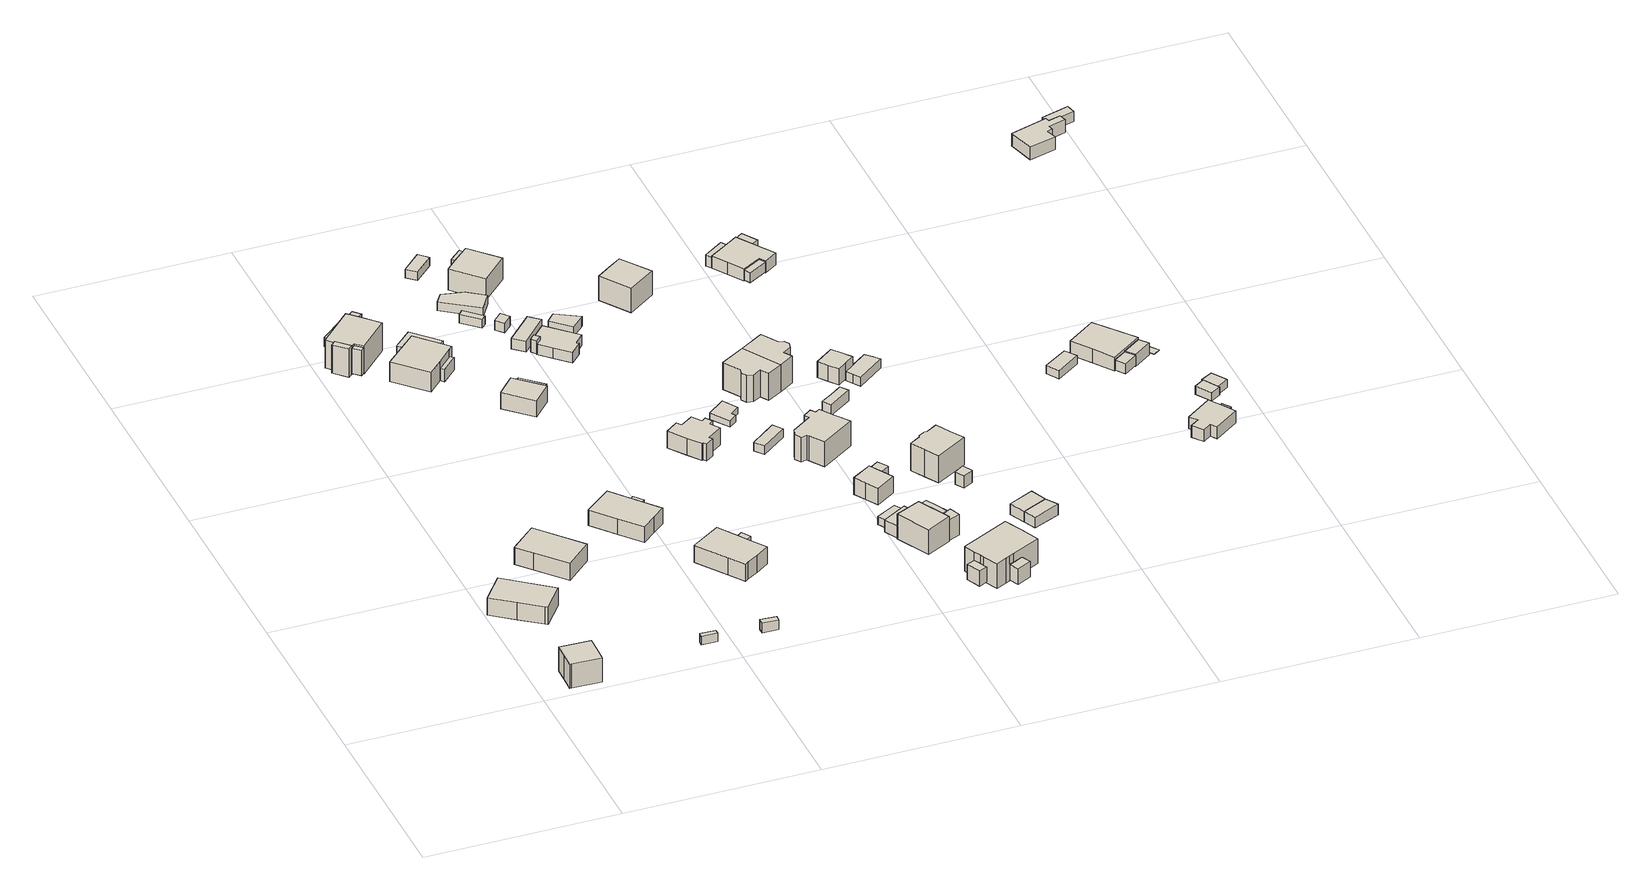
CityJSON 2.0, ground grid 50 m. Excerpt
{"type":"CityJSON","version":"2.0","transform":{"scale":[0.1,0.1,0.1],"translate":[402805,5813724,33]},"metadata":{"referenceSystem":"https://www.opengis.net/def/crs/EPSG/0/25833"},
"CityObjects":{
"building1":{"type":"Building","attributes":{"Gemeindeschluessel":"11000009","BezugspunktDach":"2200","function":"31001_1010","measuredHeight":8.95,"storeysAboveGround":2},"address":[{"country":"Germany","locality":"Berlin","thoroughfareNumber":"4","thoroughfareName":"Rombiner Weg"}],"geometry":[{"type":"Solid","lod":"1","boundaries":[[[[0,1,2,3,4,5,6]],[[7,8,9,10,11,12,13]],[[7,13,6,5]],[[8,7,5,4]],[[9,8,4,3]],[[10,9,3,2]],[[11,10,2,1]],[[12,11,1,0]],[[13,12,0,6]]]]}]},
"building2":{"type":"Building","attributes":{"Gemeindeschluessel":"11000009","BezugspunktDach":"2200","function":"31001_1010","measuredHeight":4.94,"storeysAboveGround":1},"address":[{"country":"Germany","locality":"Berlin","thoroughfareNumber":"24","thoroughfareName":"Mozartstraße"}],"geometry":[{"type":"Solid","lod":"1","boundaries":[[[[14,15,16,17,18,19]],[[20,21,22,23,24,25]],[[20,25,19,18]],[[21,20,18,17]],[[22,21,17,16]],[[23,22,16,15]],[[24,23,15,14]],[[25,24,14,19]]]]}]},
"building3":{"type":"Building","attributes":{"Gemeindeschluessel":"11000009","BezugspunktDach":"2200","function":"31001_1010","measuredHeight":4.84,"storeysAboveGround":1},"address":[{"country":"Germany","locality":"Berlin","thoroughfareNumber":"26","thoroughfareName":"Mozartstraße"}],"geometry":[{"type":"Solid","lod":"1","boundaries":[[[[26,27,28,29,30]],[[31,32,33,34,35]],[[31,35,30,29]],[[32,31,29,28]],[[33,32,28,27]],[[34,33,27,26]],[[35,34,26,30]]]]}]},
"building4":{"type":"Building","attributes":{"Gemeindeschluessel":"11000009","BezugspunktDach":"2200","function":"51009_1610","measuredHeight":2.33,"storeysAboveGround":0},"address":[{"country":"Germany","locality":"Berlin"}],"geometry":[{"type":"Solid","lod":"1","boundaries":[[[[36,37,38,39]],[[40,41,42,43]],[[40,43,39,38]],[[41,40,38,37]],[[42,41,37,36]],[[43,42,36,39]]]]}]},
"building5":{"type":"Building","attributes":{"Gemeindeschluessel":"11000009","function":"31001_1010"},"address":[{"country":"Germany","locality":"Berlin","thoroughfareNumber":"1","thoroughfareName":"Hämmerlingstraße"}],"children":["building5-1","building5-2","building5-3"]},
"building5-1":{"type":"BuildingPart","attributes":{"BezugspunktDach":"2200","measuredHeight":8.82,"storeysAboveGround":2},"parents":["building5"],"geometry":[{"type":"MultiSurface","lod":"1","boundaries":[[[44,45,46,47,48,49,50,51,52,53,54,55]],[[56,57,58,59,60,61,62,63,64,65,66,67]],[[56,67,55,54]],[[57,56,54,53]],[[58,57,53,52]],[[59,58,52,51]],[[60,59,51,50]],[[61,60,50,49]],[[62,61,49,48]],[[63,62,68,69,70,71,72,48,47]],[[73,71,47,46]],[[64,63,70,74]],[[65,64,75,76]],[[66,65,45,76,77]],[[67,66,44,55]],[[72,71,70,69,68]],[[74,70,71,73]],[[76,75,78,46,45]],[[77,76,45,44]]]}]},
"building5-2":{"type":"BuildingPart","attributes":{"BezugspunktDach":"2200","measuredHeight":7.96,"storeysAboveGround":2},"parents":["building5"],"geometry":[{"type":"MultiSurface","lod":"1","boundaries":[[[79,80,81,82]],[[77,75,83,84]],[[77,84,82,81]],[[46,45,44,81,80]],[[83,75,80,79]],[[84,83,79,82]],[[75,76,45,46]],[[76,77,44,45]]]}]},
"building5-3":{"type":"BuildingPart","attributes":{"BezugspunktDach":"2200","measuredHeight":7.15,"storeysAboveGround":2},"parents":["building5"],"geometry":[{"type":"MultiSurface","lod":"1","boundaries":[[[85,72,71,73]],[[70,69,86,74]],[[86,69,72,85]],[[74,86,85,73]],[[87,70,74,88,73,71]],[[89,69,70,90,71,72]]]}]},
"building6":{"type":"Building","attributes":{"Gemeindeschluessel":"11000009","BezugspunktDach":"2200","function":"31001_2463","measuredHeight":2.62,"storeysAboveGround":1},"address":[{"country":"Germany","locality":"Berlin","thoroughfareNumber":"1 (1)","thoroughfareName":"Hämmerlingstraße"}],"geometry":[{"type":"Solid","lod":"1","boundaries":[[[[91,92,93,94,95,96,97]],[[98,99,100,101,102,103,104]],[[98,104,97,96]],[[99,98,96,95]],[[100,99,95,94]],[[101,100,94,93]],[[102,101,93,92]],[[103,102,92,91]],[[104,103,91,97]]]]}]},
"building7":{"type":"Building","attributes":{"Gemeindeschluessel":"11000009","BezugspunktDach":"2200","function":"51009_1610","measuredHeight":2.88,"storeysAboveGround":0},"address":[{"country":"Germany","locality":"Berlin"}],"geometry":[{"type":"Solid","lod":"1","boundaries":[[[[105,106,107,108]],[[109,110,111,112]],[[109,112,108,107]],[[110,109,107,106]],[[111,110,106,105]],[[112,111,105,108]]]]}]},
"building8":{"type":"Building","attributes":{"Gemeindeschluessel":"11000009","BezugspunktDach":"2200","function":"31001_1010","measuredHeight":4.41,"storeysAboveGround":1},"address":[{"country":"Germany","locality":"Berlin","thoroughfareNumber":"8","thoroughfareName":"Hämmerlingstraße"}],"geometry":[{"type":"Solid","lod":"1","boundaries":[[[[113,114,115,116,117,118,119,120]],[[121,122,123,124,125,126,127,128]],[[121,128,120,119]],[[122,121,119,118]],[[123,122,118,117]],[[124,123,117,116]],[[125,124,116,115]],[[126,125,115,114]],[[127,126,114,113]],[[128,127,113,120]]]]}]},
"building9":{"type":"Building","attributes":{"Gemeindeschluessel":"11000009","BezugspunktDach":"2200","function":"51009_1610","measuredHeight":2.43,"storeysAboveGround":0},"address":[{"country":"Germany","locality":"Berlin"}],"geometry":[{"type":"Solid","lod":"1","boundaries":[[[[129,130,131,132]],[[133,134,100,99]],[[133,99,132,131]],[[134,133,131,130]],[[100,134,130,129]],[[99,100,129,132]]]]}]},
"building10":{"type":"Building","attributes":{"Gemeindeschluessel":"11000009","BezugspunktDach":"2200","function":"31001_1010","measuredHeight":7.15,"storeysAboveGround":1},"address":[{"country":"Germany","locality":"Berlin","thoroughfareNumber":"3","thoroughfareName":"Hämmerlingstraße"}],"geometry":[{"type":"Solid","lod":"1","boundaries":[[[[135,136,137,138,139,140]],[[141,142,143,144,145,146]],[[141,146,140,139]],[[142,141,139,138]],[[143,142,138,137]],[[144,143,137,136]],[[145,144,136,135]],[[146,145,135,140]]]]}]},
"building11":{"type":"Building","attributes":{"Gemeindeschluessel":"11000009","BezugspunktDach":"2200","function":"51009_1610","measuredHeight":7.53,"storeysAboveGround":0},"address":[{"country":"Germany","locality":"Berlin"}],"geometry":[{"type":"Solid","lod":"1","boundaries":[[[[147,148,149,150,151,152]],[[153,154,155,156,157,158]],[[153,158,152,151]],[[154,153,151,150]],[[155,154,150,149]],[[156,155,149,148]],[[157,156,148,147]],[[158,157,147,152]]]]}]},
"building12":{"type":"Building","attributes":{"Gemeindeschluessel":"11000009","BezugspunktDach":"2200","function":"51009_1610","measuredHeight":3.52,"storeysAboveGround":0},"address":[{"country":"Germany","locality":"Berlin"}],"geometry":[{"type":"Solid","lod":"1","boundaries":[[[[117,159,160,118]],[[161,162,163,164]],[[161,164,118,160]],[[162,161,160,159]],[[163,162,159,117]],[[164,163,117,118]]]]}]},
"building13":{"type":"Building","attributes":{"Gemeindeschluessel":"11000009","BezugspunktDach":"2200","function":"51009_1610","measuredHeight":3.49,"storeysAboveGround":0},"address":[{"country":"Germany","locality":"Berlin"}],"geometry":[{"type":"Solid","lod":"1","boundaries":[[[[165,166,167,168]],[[143,169,170,144]],[[143,144,168,167]],[[169,143,167,166]],[[170,169,166,165]],[[144,170,165,168]]]]}]},
"building14":{"type":"Building","attributes":{"Gemeindeschluessel":"11000009","BezugspunktDach":"2200","function":"31001_1010","measuredHeight":4.76,"storeysAboveGround":1},"address":[{"country":"Germany","locality":"Berlin","thoroughfareNumber":"10","thoroughfareName":"Hämmerlingstraße"}],"geometry":[{"type":"Solid","lod":"1","boundaries":[[[[171,172,173,174,175,176,177,178,179]],[[180,181,182,183,184,185,186,187,188]],[[180,188,179,178]],[[181,180,178,177]],[[182,181,177,176]],[[183,182,176,175]],[[184,183,175,174]],[[185,184,174,173]],[[186,185,173,172]],[[187,186,172,171]],[[188,187,171,179]]]]}]},
"building15":{"type":"Building","attributes":{"Gemeindeschluessel":"11000009","BezugspunktDach":"2200","function":"31001_1010","measuredHeight":5.29,"storeysAboveGround":1},"address":[{"country":"Germany","locality":"Berlin","thoroughfareNumber":"29B","thoroughfareName":"Mozartstraße"}],"geometry":[{"type":"Solid","lod":"1","boundaries":[[[[189,190,191,192,193,194]],[[195,196,197,198,199,200]],[[195,200,194,193]],[[196,195,193,192]],[[197,196,192,191]],[[198,197,191,190]],[[199,198,190,189]],[[200,199,189,194]]]]}]},
"building16":{"type":"Building","attributes":{"Gemeindeschluessel":"11000009","BezugspunktDach":"2200","function":"51009_1610","measuredHeight":3.53,"storeysAboveGround":0},"address":[{"country":"Germany","locality":"Berlin"}],"geometry":[{"type":"Solid","lod":"1","boundaries":[[[[176,201,202,177]],[[203,204,205,206]],[[203,206,177,202]],[[204,203,202,201]],[[205,204,201,176]],[[206,205,176,177]]]]}]},
"building17":{"type":"Building","attributes":{"Gemeindeschluessel":"11000009","BezugspunktDach":"2200","function":"31001_2000","measuredHeight":2.88,"storeysAboveGround":1},"address":[{"country":"Germany","locality":"Berlin","thoroughfareNumber":"29B (1)","thoroughfareName":"Mozartstraße"}],"geometry":[{"type":"Solid","lod":"1","boundaries":[[[[207,208,209,210,211,212]],[[213,214,215,216,197,196]],[[213,196,212,211]],[[214,213,211,210]],[[215,214,210,209]],[[216,215,209,208]],[[197,216,208,207]],[[196,197,207,212]]]]}]},
"building18":{"type":"Building","attributes":{"Gemeindeschluessel":"11000009","BezugspunktDach":"2200","function":"31001_2000","measuredHeight":2.41,"storeysAboveGround":1},"address":[{"country":"Germany","locality":"Berlin","thoroughfareNumber":"3 (1)","thoroughfareName":"Hämmerlingstraße"}],"geometry":[{"type":"Solid","lod":"1","boundaries":[[[[217,218,219,220]],[[221,222,223,224]],[[221,224,220,219]],[[222,221,219,218]],[[223,222,218,217]],[[224,223,217,220]]]]}]},
"building19":{"type":"Building","attributes":{"Gemeindeschluessel":"11000009","BezugspunktDach":"2200","function":"31001_2000","measuredHeight":2.56,"storeysAboveGround":1},"address":[{"country":"Germany","locality":"Berlin","thoroughfareNumber":"14 (2)","thoroughfareName":"Verlängerte Hämmerlingstraße"}],"geometry":[{"type":"Solid","lod":"1","boundaries":[[[[225,226,227,228,229]],[[230,231,232,233,234]],[[230,234,229,228]],[[231,230,228,227]],[[232,231,227,226]],[[233,232,226,225]],[[234,233,225,229]]]]}]},
"building20":{"type":"Building","attributes":{"Gemeindeschluessel":"11000009","BezugspunktDach":"2200","function":"31001_2000","measuredHeight":2.69,"storeysAboveGround":1},"address":[{"country":"Germany","locality":"Berlin","thoroughfareNumber":"13 (1)","thoroughfareName":"Verlängerte Hämmerlingstraße"}],"geometry":[{"type":"Solid","lod":"1","boundaries":[[[[235,236,237,238]],[[239,240,241,242]],[[239,242,238,237]],[[240,239,237,236]],[[241,240,236,235]],[[242,241,235,238]]]]}]},
"building21":{"type":"Building","attributes":{"Gemeindeschluessel":"11000009","BezugspunktDach":"2200","function":"31001_2000","measuredHeight":2.68,"storeysAboveGround":1},"address":[{"country":"Germany","locality":"Berlin","thoroughfareNumber":"31 (2)","thoroughfareName":"Mozartstraße"}],"geometry":[{"type":"Solid","lod":"1","boundaries":[[[[243,244,245,246]],[[247,248,249,250]],[[247,250,246,245]],[[248,247,245,244]],[[249,248,244,243]],[[250,249,243,246]]]]}]},
"building22":{"type":"Building","attributes":{"Gemeindeschluessel":"11000009","BezugspunktDach":"2200","function":"51009_1610","measuredHeight":3.74,"storeysAboveGround":0},"address":[{"country":"Germany","locality":"Berlin"}],"geometry":[{"type":"Solid","lod":"1","boundaries":[[[[251,252,253,254]],[[255,256,257,258]],[[255,258,254,253]],[[256,255,253,252]],[[257,256,252,251]],[[258,257,251,254]]]]}]},
"building23":{"type":"Building","attributes":{"Gemeindeschluessel":"11000009","BezugspunktDach":"2200","function":"31001_1010","measuredHeight":2.95,"storeysAboveGround":1},"address":[{"country":"Germany","locality":"Berlin","thoroughfareNumber":"31 (1)","thoroughfareName":"Mozartstraße"}],"geometry":[{"type":"Solid","lod":"1","boundaries":[[[[259,260,261,262]],[[263,264,265,266]],[[263,266,262,261]],[[264,263,261,260]],[[265,264,260,259]],[[266,265,259,262]]]]}]},
"building24":{"type":"Building","attributes":{"Gemeindeschluessel":"11000009","BezugspunktDach":"2200","function":"31001_1010","measuredHeight":5.35,"storeysAboveGround":1},"address":[{"country":"Germany","locality":"Berlin","thoroughfareNumber":"7","thoroughfareName":"Hämmerlingstraße"}],"geometry":[{"type":"Solid","lod":"1","boundaries":[[[[267,268,269,270,271,272,273,274,275,276,277,278,279,280,281,282]],[[283,284,285,286,287,288,289,290,291,292,293,294,295,296,297,298]],[[283,298,282,281]],[[284,283,281,280]],[[285,284,280,279]],[[286,285,279,278]],[[287,286,278,277]],[[288,287,277,276]],[[289,288,276,275]],[[290,289,275,274]],[[291,290,274,273]],[[292,291,273,272]],[[293,292,272,271]],[[294,293,271,270]],[[295,294,270,269]],[[296,295,269,268]],[[297,296,268,267]],[[298,297,267,282]]]]}]},
"building25":{"type":"Building","attributes":{"Gemeindeschluessel":"11000009","BezugspunktDach":"2200","function":"31001_1010","measuredHeight":4.51,"storeysAboveGround":1},"address":[{"country":"Germany","locality":"Berlin","thoroughfareNumber":"31","thoroughfareName":"Mozartstraße"}],"geometry":[{"type":"Solid","lod":"1","boundaries":[[[[299,300,301,302,303,304,305,306,307,308]],[[309,310,311,312,313,314,315,316,317,318]],[[309,318,308,307]],[[310,309,307,306]],[[311,310,306,305]],[[312,311,305,304]],[[313,312,304,303]],[[314,313,303,302]],[[315,314,302,301]],[[316,315,301,300]],[[317,316,300,299]],[[318,317,299,308]]]]}]},
"building26":{"type":"Building","attributes":{"Gemeindeschluessel":"11000009","BezugspunktDach":"2200","function":"31001_1010","measuredHeight":8.39,"storeysAboveGround":2},"address":[{"country":"Germany","locality":"Berlin","thoroughfareNumber":"14","thoroughfareName":"Verlängerte Hämmerlingstraße"}],"geometry":[{"type":"Solid","lod":"1","boundaries":[[[[319,320,321,322,323]],[[324,325,326,327,328]],[[324,328,323,322]],[[325,324,322,321]],[[326,325,321,320]],[[327,326,320,319]],[[328,327,319,323]]]]}]},
"building27":{"type":"Building","attributes":{"Gemeindeschluessel":"11000009","BezugspunktDach":"2200","function":"31001_2000","measuredHeight":2.28,"storeysAboveGround":1},"address":[{"country":"Germany","locality":"Berlin","thoroughfareNumber":"14 (1)","thoroughfareName":"Verlängerte Hämmerlingstraße"}],"geometry":[{"type":"Solid","lod":"1","boundaries":[[[[329,330,331,332,333]],[[334,335,336,325,337]],[[334,337,333,332]],[[335,334,332,331]],[[336,335,331,330]],[[325,336,330,329]],[[337,325,329,333]]]]}]},
"building28":{"type":"Building","attributes":{"Gemeindeschluessel":"11000009","BezugspunktDach":"2200","function":"31001_2463","measuredHeight":2.62,"storeysAboveGround":1},"address":[{"country":"Germany","locality":"Berlin","thoroughfareNumber":"31 (3)","thoroughfareName":"Mozartstraße"}],"geometry":[{"type":"Solid","lod":"1","boundaries":[[[[338,339,340,341,342,343]],[[344,345,346,347,348,349]],[[344,349,343,342]],[[345,344,342,341]],[[346,345,341,340]],[[347,346,340,339]],[[348,347,339,338]],[[349,348,338,343]]]]}]},
"building29":{"type":"Building","attributes":{"Gemeindeschluessel":"11000009","BezugspunktDach":"2200","function":"31001_2000","measuredHeight":1.79,"storeysAboveGround":1},"address":[{"country":"Germany","locality":"Berlin","thoroughfareNumber":"7 (1)","thoroughfareName":"Hämmerlingstraße"}],"geometry":[{"type":"Solid","lod":"1","boundaries":[[[[350,351,352,353,354,355]],[[356,357,358,359,360,361]],[[356,361,355,354]],[[357,356,354,353]],[[358,357,353,352]],[[359,358,352,351]],[[360,359,351,350]],[[361,360,350,355]]]]}]},
"building30":{"type":"Building","attributes":{"Gemeindeschluessel":"11000009","BezugspunktDach":"2200","function":"31001_2000","measuredHeight":2.39,"storeysAboveGround":1},"address":[{"country":"Germany","locality":"Berlin","thoroughfareNumber":"7 (2)","thoroughfareName":"Hämmerlingstraße"}],"geometry":[{"type":"Solid","lod":"1","boundaries":[[[[362,363,364,365]],[[366,367,368,369]],[[366,369,365,364]],[[367,366,364,363]],[[368,367,363,362]],[[369,368,362,365]]]]}]},
"building31":{"type":"Building","attributes":{"Gemeindeschluessel":"11000009","BezugspunktDach":"2200","function":"31001_2463","measuredHeight":2.62,"storeysAboveGround":1},"address":[{"country":"Germany","locality":"Berlin","thoroughfareNumber":"11 (2)","thoroughfareName":"Hämmerlingstraße"}],"geometry":[{"type":"Solid","lod":"1","boundaries":[[[[370,371,372,373,374]],[[375,376,377,378,379]],[[375,379,374,373]],[[376,375,373,372]],[[377,376,372,371]],[[378,377,371,370]],[[379,378,370,374]]]]}]},
"building32":{"type":"Building","attributes":{"Gemeindeschluessel":"11000009","BezugspunktDach":"2200","function":"31001_2000","measuredHeight":3.34,"storeysAboveGround":1},"address":[{"country":"Germany","locality":"Berlin","thoroughfareNumber":"13 (1)","thoroughfareName":"Hämmerlingstraße"}],"geometry":[{"type":"Solid","lod":"1","boundaries":[[[[380,381,382,383]],[[384,385,386,387]],[[384,387,383,382]],[[385,384,382,381]],[[386,385,381,380]],[[387,386,380,383]]]]}]},
"building33":{"type":"Building","attributes":{"Gemeindeschluessel":"11000009","function":"31001_1010"},"address":[{"country":"Germany","locality":"Berlin","thoroughfareNumber":"13","thoroughfareName":"Hämmerlingstraße"}],"children":["building33-1","building33-2"]},
"building33-1":{"type":"BuildingPart","attributes":{"BezugspunktDach":"2200","measuredHeight":7.97,"storeysAboveGround":2},"parents":["building33"],"geometry":[{"type":"MultiSurface","lod":"1","boundaries":[[[388,389,390,391,392]],[[393,394,395,396,397]],[[393,397,392,391]],[[398,399,393,391,390]],[[395,394,390,389]],[[396,395,389,388]],[[397,396,388,392]],[[394,393,399,398]]]}]},
"building33-2":{"type":"BuildingPart","attributes":{"BezugspunktDach":"2200","measuredHeight":6.14,"storeysAboveGround":2},"parents":["building33"],"geometry":[{"type":"Solid","lod":"1","boundaries":[[[[398,400,401,399]],[[402,403,394,393]],[[402,393,399,401]],[[403,402,401,400]],[[394,403,400,398]],[[393,394,398,399]]]]}]},
"building34":{"type":"Building","attributes":{"Gemeindeschluessel":"11000009","function":"31001_1010"},"address":[{"country":"Germany","locality":"Berlin","thoroughfareNumber":"11","thoroughfareName":"Hämmerlingstraße"}],"children":["building34-1","building34-2"]},
"building34-1":{"type":"BuildingPart","attributes":{"BezugspunktDach":"2200","measuredHeight":5.51,"storeysAboveGround":1},"parents":["building34"],"geometry":[{"type":"MultiSurface","lod":"1","boundaries":[[[404,405,406,407,408,409,410]],[[411,412,413,414,415,416,417]],[[411,417,410,409]],[[418,419,409,408]],[[413,412,408,407]],[[414,413,407,406]],[[415,414,406,405]],[[416,415,405,404]],[[417,416,404,410]],[[412,411,419,418]]]}]},
"building34-2":{"type":"BuildingPart","attributes":{"BezugspunktDach":"2200","measuredHeight":3.83,"storeysAboveGround":1},"parents":["building34"],"geometry":[{"type":"MultiSurface","lod":"1","boundaries":[[[418,420,421,422,419]],[[423,424,425,412,411]],[[423,411,419,422]],[[424,423,422,421]],[[425,424,421,420]],[[412,425,420,418]],[[411,412,418,419,426]]]}]},
"building35":{"type":"Building","attributes":{"Gemeindeschluessel":"11000009","BezugspunktDach":"2200","function":"31001_1010","measuredHeight":9.6,"storeysAboveGround":2},"address":[{"country":"Germany","locality":"Berlin","thoroughfareNumber":"9","thoroughfareName":"Hämmerlingstraße"}],"geometry":[{"type":"Solid","lod":"1","boundaries":[[[[427,428,429,430,431,432,433,434,435,436,437,438,439]],[[440,441,442,443,444,445,446,447,448,449,450,451,452]],[[440,452,439,438]],[[441,440,438,437]],[[442,441,437,436]],[[443,442,436,435]],[[444,443,435,434]],[[445,444,434,433]],[[446,445,433,432]],[[447,446,432,431]],[[448,447,431,430]],[[449,448,430,429]],[[450,449,429,428]],[[451,450,428,427]],[[452,451,427,439]]]]}]},
"building36":{"type":"Building","attributes":{"Gemeindeschluessel":"11000009","BezugspunktDach":"2200","function":"51009_1610","measuredHeight":5.75,"storeysAboveGround":0},"address":[{"country":"Germany","locality":"Berlin"}],"geometry":[{"type":"Solid","lod":"1","boundaries":[[[[453,454,455,456,457]],[[458,459,460,461,462]],[[458,462,457,456]],[[459,458,456,455]],[[460,459,455,454]],[[461,460,454,453]],[[462,461,453,457]]]]}]},
"building37":{"type":"Building","attributes":{"Gemeindeschluessel":"11000009","BezugspunktDach":"2200","function":"31001_1010","measuredHeight":7.58,"storeysAboveGround":1},"address":[{"country":"Germany","locality":"Berlin","thoroughfareNumber":"30","thoroughfareName":"Mozartstraße"}],"geometry":[{"type":"Solid","lod":"1","boundaries":[[[[463,464,465,466,467,468,469,470,471]],[[472,473,474,475,476,477,478,479,480]],[[472,480,471,470]],[[473,472,470,469]],[[474,473,469,468]],[[475,474,468,467]],[[476,475,467,466]],[[477,476,466,465]],[[478,477,465,464]],[[479,478,464,463]],[[480,479,463,471]]]]}]},
"building38":{"type":"Building","attributes":{"Gemeindeschluessel":"11000009","function":"31001_1010"},"address":[{"country":"Germany","locality":"Berlin","thoroughfareNumber":"15","thoroughfareName":"Hämmerlingstraße"}],"children":["building38-1","building38-2","building38-3"]},
"building38-1":{"type":"BuildingPart","attributes":{"BezugspunktDach":"2200","measuredHeight":9.48,"storeysAboveGround":2},"parents":["building38"],"geometry":[{"type":"MultiSurface","lod":"1","boundaries":[[[481,482,483,484,485,486,487,488,489,490,491]],[[492,493,494,495,496,497,498,499,500,501,502]],[[492,502,491,490]],[[493,492,490,489]],[[494,493,489,488]],[[503,504,505,506,495,494,488,487]],[[496,495,487,486],[507,508,503,506]],[[497,496,486,485]],[[498,497,485,484]],[[509,510,511,512,499,498,484,483]],[[513,509,512,514,500,499,483,482]],[[501,500,482,481],[515,516,513,514]],[[502,501,481,491]],[[506,505,504,503]],[[503,508,507,506]],[[512,511,510,509]],[[514,512,509,513]],[[513,516,515,514]]]}]},
"building38-2":{"type":"BuildingPart","attributes":{"BezugspunktDach":"2200","measuredHeight":4.25,"storeysAboveGround":2},"parents":["building38"],"geometry":[{"type":"MultiSurface","lod":"1","boundaries":[[[517,510,516,518]],[[515,511,519,520]],[[515,520,518,516]],[[519,511,510,517]],[[520,519,517,518]],[[511,512,509,510]],[[514,513,509,521,512]],[[515,516,513,514]]]}]},
"building38-3":{"type":"BuildingPart","attributes":{"BezugspunktDach":"2200","measuredHeight":4.84,"storeysAboveGround":2},"parents":["building38"],"geometry":[{"type":"MultiSurface","lod":"1","boundaries":[[[522,523,504,508]],[[505,524,525,507]],[[524,505,504,523]],[[525,524,523,522]],[[507,525,522,508]],[[505,506,503,504]],[[507,526,508,503,527,506]]]}]},
"building39":{"type":"Building","attributes":{"Gemeindeschluessel":"11000009","BezugspunktDach":"2200","function":"31001_1010","measuredHeight":8.9,"storeysAboveGround":1},"address":[{"country":"Germany","locality":"Berlin","thoroughfareNumber":"3","thoroughfareName":"Verlängerte Mozartstraße"}],"geometry":[{"type":"Solid","lod":"1","boundaries":[[[[528,529,530,531,532]],[[533,534,535,536,537]],[[533,537,532,531]],[[534,533,531,530]],[[535,534,530,529]],[[536,535,529,528]],[[537,536,528,532]]]]}]},
"building40":{"type":"Building","attributes":{"Gemeindeschluessel":"11000009","BezugspunktDach":"2200","function":"31001_1010","measuredHeight":7.52,"storeysAboveGround":1},"address":[{"country":"Germany","locality":"Berlin","thoroughfareNumber":"32","thoroughfareName":"Mozartstraße"}],"geometry":[{"type":"Solid","lod":"1","boundaries":[[[[469,538,539,540,541,542,543,544,470]],[[545,546,547,548,549,550,551,473,472]],[[545,472,470,544]],[[546,545,544,543]],[[547,546,543,542]],[[548,547,542,541]],[[549,548,541,540]],[[550,549,540,539]],[[551,550,539,538]],[[473,551,538,469]],[[472,473,469,470]]]]}]},
"building41":{"type":"Building","attributes":{"Gemeindeschluessel":"11000009","BezugspunktDach":"2200","function":"31001_2000","measuredHeight":3.71,"storeysAboveGround":1},"address":[{"country":"Germany","locality":"Berlin","thoroughfareNumber":"9 (2)","thoroughfareName":"Hämmerlingstraße"}],"geometry":[{"type":"Solid","lod":"1","boundaries":[[[[552,553,554,555,556]],[[557,558,559,560,561]],[[557,561,556,555]],[[558,557,555,554]],[[559,558,554,553]],[[560,559,553,552]],[[561,560,552,556]]]]}]},
"building42":{"type":"Building","attributes":{"Gemeindeschluessel":"11000009","BezugspunktDach":"2200","function":"31001_1010","measuredHeight":9.62,"storeysAboveGround":1},"address":[{"country":"Germany","locality":"Berlin","thoroughfareNumber":"11A","thoroughfareName":"Hämmerlingstraße"}],"geometry":[{"type":"Solid","lod":"1","boundaries":[[[[562,563,564,565,566,567,568,569,570,571]],[[572,573,574,575,576,577,578,579,580,581]],[[572,581,571,570]],[[573,572,570,569]],[[574,573,569,568]],[[575,574,568,567]],[[576,575,567,566]],[[577,576,566,565]],[[578,577,565,564]],[[579,578,564,563]],[[580,579,563,562]],[[581,580,562,571]]]]}]},
"building43":{"type":"Building","attributes":{"Gemeindeschluessel":"11000009","BezugspunktDach":"2200","function":"31001_2000","measuredHeight":3.47,"storeysAboveGround":1},"address":[{"country":"Germany","locality":"Berlin","thoroughfareNumber":"13 (3)","thoroughfareName":"Hämmerlingstraße"}],"geometry":[{"type":"Solid","lod":"1","boundaries":[[[[582,583,584,585]],[[586,587,588,589]],[[586,589,585,584]],[[587,586,584,583]],[[588,587,583,582]],[[589,588,582,585]]]]}]},
"building44":{"type":"Building","attributes":{"Gemeindeschluessel":"11000009","BezugspunktDach":"2200","function":"31001_2463","measuredHeight":6.3,"storeysAboveGround":1},"address":[{"country":"Germany","locality":"Berlin","thoroughfareNumber":"30 (1)","thoroughfareName":"Mozartstraße"}],"geometry":[{"type":"Solid","lod":"1","boundaries":[[[[590,591,592,593,594,595,596]],[[597,598,599,600,601,602,603]],[[597,603,596,595]],[[598,597,595,594]],[[599,598,594,593]],[[600,599,593,592]],[[601,600,592,591]],[[602,601,591,590]],[[603,602,590,596]]]]}]},
"building45":{"type":"Building","attributes":{"Gemeindeschluessel":"11000009","BezugspunktDach":"2200","function":"31001_2000","measuredHeight":3.04,"storeysAboveGround":1},"address":[{"country":"Germany","locality":"Berlin","thoroughfareNumber":"13 (2)","thoroughfareName":"Hämmerlingstraße"}],"geometry":[{"type":"Solid","lod":"1","boundaries":[[[[604,605,606,607]],[[608,609,610,611]],[[608,611,607,606]],[[609,608,606,605]],[[610,609,605,604]],[[611,610,604,607]]]]}]},
"building46":{"type":"Building","attributes":{"Gemeindeschluessel":"11000009","BezugspunktDach":"2200","function":"31001_2000","measuredHeight":2.96,"storeysAboveGround":1},"address":[{"country":"Germany","locality":"Berlin","thoroughfareNumber":"15 (1)","thoroughfareName":"Hämmerlingstraße"}],"geometry":[{"type":"Solid","lod":"1","boundaries":[[[[612,613,605,604]],[[609,614,615,610]],[[609,610,604,605]],[[614,609,605,613]],[[615,614,613,612]],[[610,615,612,604]]]]}]},
"building47":{"type":"Building","attributes":{"Gemeindeschluessel":"11000009","BezugspunktDach":"2200","function":"31001_2000","measuredHeight":2.94,"storeysAboveGround":1},"address":[{"country":"Germany","locality":"Berlin","thoroughfareNumber":"9 (1)","thoroughfareName":"Hämmerlingstraße"}],"geometry":[{"type":"Solid","lod":"1","boundaries":[[[[616,617,618,619,620,621,622,623,624,625]],[[626,627,628,629,630,631,632,633,634,635]],[[626,635,625,624]],[[627,626,624,623]],[[628,627,623,622]],[[629,628,622,621]],[[630,629,621,620]],[[631,630,620,619]],[[632,631,619,618]],[[633,632,618,617]],[[634,633,617,616]],[[635,634,616,625]]]]}]},
"building48":{"type":"Building","attributes":{"Gemeindeschluessel":"11000009","BezugspunktDach":"2200","function":"51009_1610","measuredHeight":2.88,"storeysAboveGround":0},"address":[{"country":"Germany","locality":"Berlin"}],"geometry":[{"type":"Solid","lod":"1","boundaries":[[[[636,637,638,639]],[[640,641,642,643]],[[640,643,639,638]],[[641,640,638,637]],[[642,641,637,636]],[[643,642,636,639]]]]}]},
"building49":{"type":"Building","attributes":{"Gemeindeschluessel":"11000009","function":"31001_1010"},"address":[{"country":"Germany","locality":"Berlin","thoroughfareNumber":"35","thoroughfareName":"Mozartstraße"}],"children":["building49-1","building49-2","building49-3"]},
"building49-1":{"type":"BuildingPart","attributes":{"BezugspunktDach":"2200","measuredHeight":3.99,"storeysAboveGround":1},"parents":["building49"],"geometry":[{"type":"MultiSurface","lod":"1","boundaries":[[[644,645,646,647,648,649,650,651,652,653]],[[654,655,656,657,658,659,660,661,662,663]],[[664,665,653,652]],[[655,654,652,651]],[[666,667,655,651,650]],[[657,656,650,649]],[[658,657,649,648]],[[659,658,648,647]],[[660,659,647,646]],[[661,660,646,645]],[[662,661,645,644]],[[663,662,644,653]],[[654,663,665,664]],[[656,655,667,666]]]}]},
"building49-2":{"type":"BuildingPart","attributes":{"BezugspunktDach":"2200","measuredHeight":3.06,"storeysAboveGround":1},"parents":["building49"],"geometry":[{"type":"Solid","lod":"1","boundaries":[[[[666,668,669,667]],[[670,671,656,655]],[[670,655,667,669]],[[671,670,669,668]],[[656,671,668,666]],[[656,666,667,655]]]]}]},
"building49-3":{"type":"BuildingPart","attributes":{"BezugspunktDach":"2200","measuredHeight":3.06,"storeysAboveGround":1},"parents":["building49"],"geometry":[{"type":"Solid","lod":"1","boundaries":[[[[665,664,672,673]],[[674,654,663,675]],[[674,675,673,672]],[[654,674,672,664]],[[675,663,665,673]],[[663,654,664,665]]]]}]},
"building50":{"type":"Building","attributes":{"Gemeindeschluessel":"11000009","BezugspunktDach":"2200","function":"31001_2000","measuredHeight":2.32,"storeysAboveGround":1},"address":[{"country":"Germany","locality":"Berlin","thoroughfareNumber":"15 (1)","thoroughfareName":"Verlängerte Mozartstraße"}],"geometry":[{"type":"Solid","lod":"1","boundaries":[[[[676,677,678,679]],[[680,681,682,683]],[[680,683,679,678]],[[681,680,678,677]],[[682,681,677,676]],[[683,682,676,679]]]]}]},
"building51":{"type":"Building","attributes":{"Gemeindeschluessel":"11000009","BezugspunktDach":"2200","function":"51009_1610","measuredHeight":2.73,"storeysAboveGround":0},"address":[{"country":"Germany","locality":"Berlin"}],"geometry":[{"type":"Solid","lod":"1","boundaries":[[[[684,685,686,687]],[[688,689,690,691]],[[688,691,687,686]],[[689,688,686,685]],[[690,689,685,684]],[[691,690,684,687]]]]}]},
"building52":{"type":"Building","attributes":{"Gemeindeschluessel":"11000009","function":"31001_1010"},"address":[{"country":"Germany","locality":"Berlin","thoroughfareNumber":"15","thoroughfareName":"Verlängerte Mozartstraße"}],"children":["building52-1","building52-2"]},
"building52-1":{"type":"BuildingPart","attributes":{"BezugspunktDach":"2200","measuredHeight":4.45,"storeysAboveGround":1},"parents":["building52"],"geometry":[{"type":"Solid","lod":"1","boundaries":[[[[692,693,694,695,696]],[[697,698,699,700,701]],[[697,701,696,695]],[[698,697,695,694]],[[699,698,694,693],[702,703,704,698]],[[700,699,693,692]],[[701,700,692,696]],[[703,702,698,704]]]]}]},
"building52-2":{"type":"BuildingPart","attributes":{"BezugspunktDach":"2200","measuredHeight":3.32,"storeysAboveGround":1},"parents":["building52"],"geometry":[{"type":"Solid","lod":"1","boundaries":[[[[705,706,704,703]],[[698,707,708,702]],[[707,698,704,706]],[[708,707,706,705]],[[702,708,705,703]],[[698,702,703,704]]]]}]},
"building53":{"type":"Building","attributes":{"Gemeindeschluessel":"11000009","BezugspunktDach":"2200","function":"31001_1010","measuredHeight":3.38,"storeysAboveGround":1},"address":[{"country":"Germany","locality":"Berlin","thoroughfareNumber":"17","thoroughfareName":"Verlängerte Mozartstraße"}],"geometry":[{"type":"Solid","lod":"1","boundaries":[[[[709,710,711,712,713,714,715,716,717,718]],[[719,720,721,722,723,724,725,726,727,728]],[[719,728,718,717]],[[720,719,717,716]],[[721,720,716,715]],[[722,721,715,714]],[[723,722,714,713]],[[724,723,713,712]],[[725,724,712,711]],[[726,725,711,710]],[[727,726,710,709]],[[728,727,709,718]]]]}]},
"building54":{"type":"Building","attributes":{"Gemeindeschluessel":"11000009","BezugspunktDach":"2200","function":"51009_1610","measuredHeight":2.12,"storeysAboveGround":0},"address":[{"country":"Germany","locality":"Berlin"}],"geometry":[{"type":"Solid","lod":"1","boundaries":[[[[729,730,731,732]],[[733,734,735,736]],[[733,736,732,731]],[[734,733,731,730]],[[735,734,730,729]],[[736,735,729,732]]]]}]},
"building55":{"type":"Building","attributes":{"Gemeindeschluessel":"11000009","BezugspunktDach":"2200","function":"51009_1610","measuredHeight":2.34,"storeysAboveGround":0},"address":[{"country":"Germany","locality":"Berlin"}],"geometry":[{"type":"Solid","lod":"1","boundaries":[[[[737,738,739,740,741]],[[742,743,744,745,746]],[[742,746,741,740]],[[743,742,740,739]],[[744,743,739,738]],[[745,744,738,737]],[[746,745,737,741]]]]}]},
"building56":{"type":"Building","attributes":{"Gemeindeschluessel":"11000009","BezugspunktDach":"2200","function":"51009_1611","measuredHeight":0.143,"storeysAboveGround":0},"address":[{"country":"Germany","locality":"Berlin"}],"geometry":[{"type":"Solid","lod":"1","boundaries":[[[[747,748,749,750,751]],[[752,753,754,755,756]],[[752,756,751,750]],[[753,752,750,749]],[[754,753,749,748]],[[755,754,748,747]],[[756,755,747,751]]]]}]},
"building57":{"type":"Building","attributes":{"Gemeindeschluessel":"11000009","BezugspunktDach":"2200","function":"31001_2723","measuredHeight":2.19,"storeysAboveGround":1},"address":[{"country":"Germany","locality":"Berlin","thoroughfareNumber":"17 (1)","thoroughfareName":"Verlängerte Mozartstraße"}],"geometry":[{"type":"Solid","lod":"1","boundaries":[[[[740,739,757,758,759]],[[760,761,762,763,764]],[[760,764,759,758]],[[761,760,758,757]],[[762,761,757,739]],[[763,762,739,740]],[[764,763,740,759]]]]}]},
"building58":{"type":"Building","attributes":{"Gemeindeschluessel":"11000009","BezugspunktDach":"2200","function":"31001_1010","measuredHeight":4.68,"storeysAboveGround":1},"address":[{"country":"Germany","locality":"Berlin","thoroughfareNumber":"17","thoroughfareName":"Görsdorfer Straße"}],"geometry":[{"type":"Solid","lod":"1","boundaries":[[[[765,766,767,768,769,770,771,772,773,774,775]],[[776,777,778,779,780,781,782,783,784,785,786]],[[776,786,775,774]],[[777,776,774,773]],[[778,777,773,772]],[[779,778,772,771]],[[780,779,771,770]],[[781,780,770,769]],[[782,781,769,768]],[[783,782,768,767]],[[784,783,767,766]],[[785,784,766,765]],[[786,785,765,775]]]]}]},
"building59":{"type":"Building","attributes":{"Gemeindeschluessel":"11000009","BezugspunktDach":"2200","function":"31001_2000","measuredHeight":2.98,"storeysAboveGround":1},"address":[{"country":"Germany","locality":"Berlin","thoroughfareNumber":"17 (1)","thoroughfareName":"Görsdorfer Straße"}],"geometry":[{"type":"Solid","lod":"1","boundaries":[[[[787,788,789,790,791,792]],[[793,794,795,796,797,798]],[[793,798,792,791]],[[794,793,791,790]],[[795,794,790,789]],[[796,795,789,788]],[[797,796,788,787]],[[798,797,787,792]]]]}]}
},
"vertices":[
[72,8,91],[148,6,91],[150,44,91],[151,82,91],[70,85,91],[69,47,91],[67,8,91],[69,47,23],[70,85,23],[151,82,23],[150,44,23],[148,6,23],[72,8,23],[67,8,23],
[59,323,69],[114,282,69],[120,278,69],[170,344,69],[54,435,69],[1,366,69],[54,435,20],[170,344,20],[120,278,20],[114,282,20],[59,323,20],[1,366,20],
[169,499,70],[233,426,70],[299,487,70],[203,598,70],[136,537,70],[203,598,22],[299,487,22],[233,426,22],[169,499,22],[136,537,22],
[460,62,48],[460,74,48],[420,76,48],[419,64,48],[420,76,24],[460,74,24],[460,62,24],[419,64,24],
[37,1436,103],[53,1421,103],[68,1405,103],[78,1415,103],[96,1398,103],[171,1472,103],[138,1506,103],[105,1539,103],[75,1509,103],[73,1507,103],[53,1487,103],[20,1454,103],[53,1487,24],[73,1507,24],[75,1509,24],[105,1539,24],[138,1506,24],[171,1472,24],[96,1398,24],[78,1415,24],[68,1405,24],[53,1421,24],[37,1436,24],[20,1454,24],[96,1398,46],[96,1398,28],[78,1415,28],[78,1415,99],[96,1398,99],[68,1405,99],[68,1405,28],[68,1405,27],[53,1421,27],[37,1436,27],[68,1405,70],
[57,1394,107],[68,1405,107],[37,1436,107],[26,1425,107],[57,1394,27],[26,1425,27],
[86,1388,99],[86,1388,28],[78,1415,83],[68,1405,64],[96,1398,39],[78,1415,65],
[75,1509,52],[105,1539,52],[132,1565,52],[131,1567,52],[114,1584,52],[111,1586,52],[50,1535,52],[111,1586,26],[114,1584,26],[131,1567,26],[132,1565,26],[105,1539,26],[75,1509,26],[50,1535,26],
[610,55,53],[611,69,53],[570,72,53],[570,57,53],[570,72,25],[611,69,25],[610,55,25],[570,57,25],
[407,567,64],[453,513,64],[489,543,64],[521,570,64],[487,611,64],[467,635,64],[426,684,64],[357,627,64],[426,684,20],[467,635,20],[487,611,20],[521,570,20],[489,543,20],[453,513,20],[407,567,20],[357,627,20],
[131,1567,47],[169,1600,47],[152,1618,47],[114,1584,47],[152,1618,26],[169,1600,26],
[214,1270,80],[251,1306,80],[289,1344,80],[299,1354,80],[227,1428,80],[140,1346,80],[227,1428,25],[299,1354,25],[289,1344,25],[251,1306,25],[214,1270,25],[140,1346,25],
[189,1393,79],[227,1428,79],[279,1375,79],[289,1384,79],[227,1448,79],[180,1404,79],[227,1448,26],[289,1384,26],[279,1375,26],[227,1428,26],[189,1393,26],[180,1404,26],
[494,618,64],[474,641,64],[474,641,29],[494,618,29],[487,611,29],[467,635,29],
[259,1298,60],[298,1335,60],[289,1344,60],[251,1306,60],[298,1335,25],[259,1298,25],
[588,322,64],[616,282,64],[626,289,64],[655,307,64],[690,331,64],[658,378,64],[643,400,64],[610,450,64],[533,400,64],[610,450,16],[643,400,16],[658,378,16],[690,331,16],[655,307,16],[626,289,16],[616,282,16],[588,322,16],[533,400,16],
[406,1083,71],[452,1132,71],[441,1141,71],[384,1194,71],[362,1170,71],[340,1146,71],[362,1170,25],[384,1194,25],[441,1141,25],[452,1132,25],[406,1083,25],[340,1146,25],
[670,386,64],[655,410,64],[655,410,29],[670,386,29],[658,378,29],[643,400,29],
[441,1141,54],[462,1162,54],[410,1211,54],[398,1199,54],[393,1204,54],[384,1194,54],[393,1204,25],[398,1199,25],[410,1211,25],[462,1162,25],
[421,1471,51],[433,1483,51],[391,1524,51],[379,1510,51],[391,1524,27],[433,1483,27],[421,1471,27],[379,1510,27],
[442,1519,48],[472,1564,48],[427,1596,48],[369,1608,48],[352,1582,48],[369,1608,23],[427,1596,23],[472,1564,23],[442,1519,23],[352,1582,23],
[357,1721,43],[405,1767,43],[383,1789,43],[334,1742,43],[383,1789,19],[405,1767,19],[357,1721,19],[334,1742,19],
[463,1433,54],[485,1456,54],[468,1476,54],[445,1453,54],[468,1476,27],[485,1456,27],[463,1433,27],[445,1453,27],
[500,1322,65],[514,1336,65],[502,1349,65],[490,1336,65],[502,1349,28],[514,1336,28],[500,1322,28],[490,1336,28],
[481,1341,56],[548,1413,56],[521,1437,56],[453,1366,56],[521,1437,27],[548,1413,27],[481,1341,27],[453,1366,27],
[676,807,73],[700,774,73],[703,776,73],[709,768,73],[730,783,73],[724,791,73],[763,819,73],[746,844,73],[757,852,73],[751,861,73],[745,870,73],[734,862,73],[717,886,73],[684,864,73],[675,876,73],[643,852,73],[675,876,25],[684,864,25],[717,886,25],[734,862,25],[745,870,25],[751,861,25],[757,852,25],[746,844,25],[763,819,25],[724,791,25],[730,783,25],[709,768,25],[703,776,25],[700,774,25],[676,807,25],[643,852,25],
[530,1293,57],[565,1259,57],[592,1287,57],[587,1293,57],[611,1319,57],[581,1348,57],[539,1388,57],[502,1349,57],[514,1336,57],[500,1322,57],[514,1336,27],[502,1349,27],[539,1388,27],[581,1348,27],[611,1319,27],[587,1293,27],[592,1287,27],[565,1259,27],[530,1293,27],[500,1322,27],
[477,1589,77],[545,1655,77],[479,1725,77],[444,1693,77],[410,1660,77],[444,1693,17],[479,1725,17],[545,1655,17],[477,1589,17],[410,1660,17],
[479,1725,35],[508,1753,35],[496,1766,35],[484,1780,35],[453,1751,35],[484,1780,17],[496,1766,17],[508,1753,17],[453,1751,17],
[608,1361,53],[640,1391,53],[642,1395,53],[583,1430,53],[579,1426,53],[562,1407,53],[579,1426,26],[583,1430,26],[642,1395,26],[640,1391,26],[608,1361,26],[562,1407,26],
[811,878,44],[831,894,44],[825,905,44],[848,923,44],[824,961,44],[778,926,44],[824,961,26],[848,923,26],[825,905,26],[831,894,26],[811,878,26],[778,926,26],
[846,745,48],[912,796,48],[894,820,48],[827,769,48],[894,820,24],[912,796,24],[846,745,24],[827,769,24],
[999,347,51],[1051,377,51],[1044,390,51],[1036,402,51],[984,373,51],[1036,402,28],[1044,390,28],[1051,377,28],[999,347,28],[984,373,28],
[1006,305,61],[1071,335,61],[1051,377,61],[988,340,61],[1051,377,27],[1071,335,27],[1006,305,27],[988,340,27],
[1050,217,95],[1115,251,95],[1102,276,95],[1071,335,95],[1006,305,95],[1071,335,25],[1102,276,25],[1115,251,25],[1050,217,25],[1006,305,25],[1102,276,86],[1071,335,86],
[1124,288,86],[1095,346,86],[1095,346,25],[1124,288,25],
[997,483,72],[1016,452,72],[1066,485,72],[1048,516,72],[1046,519,72],[1030,547,72],[979,514,72],[1030,547,25],[1046,519,25],[1048,516,25],[1066,485,25],[1016,452,25],[997,483,25],[979,514,25],[1046,519,64],[1030,547,64],
[1075,540,64],[1072,545,64],[1058,566,64],[1058,566,25],[1072,545,25],[1075,540,25],[1030,547,30],
[916,692,89],[932,695,89],[936,690,89],[960,653,89],[1049,712,89],[1023,748,89],[998,785,89],[986,777,89],[977,789,89],[956,774,89],[964,762,89],[912,726,89],[906,708,89],[912,726,19],[964,762,19],[956,774,19],[977,789,19],[986,777,19],[998,785,19],[1023,748,19],[1049,712,19],[960,653,19],[936,690,19],[932,695,19],[916,692,19],[906,708,19],
[1115,251,85],[1146,265,85],[1134,293,85],[1124,288,85],[1102,276,85],[1124,288,27],[1134,293,27],[1146,265,27],[1115,251,27],[1102,276,27],
[879,985,103],[876,972,103],[884,958,103],[900,955,103],[922,968,103],[935,947,103],[974,970,103],[915,1067,103],[852,1029,103],[915,1067,27],[974,970,27],[935,947,27],[922,968,27],[900,955,27],[884,958,27],[876,972,27],[879,985,27],[852,1029,27],
[1117,95,94],[1126,77,94],[1130,67,94],[1148,29,94],[1177,43,94],[1187,48,94],[1200,54,94],[1275,91,94],[1253,139,94],[1230,186,94],[1104,124,94],[1230,186,24],[1253,139,24],[1275,91,24],[1200,54,24],[1187,48,24],[1177,43,24],[1148,29,24],[1130,67,24],[1126,77,24],[1117,95,24],[1104,124,24],[1200,54,70],[1225,67,70],[1225,67,26],[1200,54,26],[1187,48,26],[1187,48,70],[1130,67,70],[1134,59,70],[1134,59,27],[1130,67,27],[1126,77,70],[1126,77,27],[1117,95,27],[1117,95,70],
[1112,48,70],[1095,85,70],[1112,48,27],[1095,85,27],[1130,67,34],
[1199,24,70],[1237,42,70],[1237,42,26],[1199,24,26],[1187,48,63],[1200,54,33],
[773,1414,87],[845,1464,87],[792,1540,87],[756,1515,87],[721,1490,87],[756,1515,19],[792,1540,19],[845,1464,19],[773,1414,19],[721,1490,19],
[1012,994,103],[999,1015,103],[1021,1029,103],[1025,1045,103],[1017,1058,103],[1004,1061,103],[977,1105,103],[977,1105,27],[1004,1061,27],[1017,1058,27],[1025,1045,27],[1021,1029,27],[999,1015,27],[1012,994,27],
[1049,838,55],[1109,880,55],[1095,900,55],[1065,879,55],[1034,859,55],[1065,879,25],[1095,900,25],[1109,880,25],[1049,838,25],[1034,859,25],
[1161,524,100],[1182,488,100],[1265,537,100],[1243,573,100],[1222,609,100],[1193,592,100],[1187,593,100],[1170,583,100],[1168,577,100],[1139,560,100],[1168,577,23],[1170,583,23],[1187,593,23],[1193,592,23],[1222,609,23],[1243,573,23],[1265,537,23],[1182,488,23],[1161,524,23],[1139,560,23],
[1229,445,59],[1254,460,59],[1240,485,59],[1215,468,59],[1240,485,24],[1254,460,24],[1229,445,24],[1215,468,24],
[1095,974,69],[1113,950,69],[1136,968,69],[1161,987,69],[1143,1011,69],[1125,1034,69],[1077,998,69],[1125,1034,24],[1143,1011,24],[1161,987,24],[1136,968,24],[1113,950,24],[1095,974,24],[1077,998,24],
[1307,262,55],[1372,292,55],[1354,334,55],[1288,303,55],[1354,334,25],[1372,292,25],[1307,262,25],[1288,303,25],
[1322,230,55],[1392,261,55],[1392,261,25],[1322,230,25],
[1148,950,45],[1160,932,45],[1232,987,45],[1226,994,45],[1220,1001,45],[1218,1003,45],[1213,1008,45],[1202,1018,45],[1161,987,45],[1136,968,45],[1161,987,20],[1202,1018,20],[1213,1008,20],[1218,1003,20],[1220,1001,20],[1226,994,20],[1232,987,20],[1160,932,20],[1148,950,20],[1136,968,20],
[1080,1437,41],[1130,1466,41],[1120,1481,41],[1071,1453,41],[1120,1481,13],[1130,1466,13],[1080,1437,13],[1071,1453,13],
[1045,1492,44],[1071,1453,44],[1120,1481,44],[1130,1466,44],[1164,1488,44],[1128,1542,44],[1126,1545,44],[1101,1583,44],[1072,1564,44],[1020,1530,44],[1072,1564,10],[1101,1583,10],[1126,1545,10],[1128,1542,10],[1164,1488,10],[1130,1466,10],[1120,1481,10],[1071,1453,10],[1045,1492,10],[1020,1530,10],[1072,1564,41],[1020,1530,41],[1126,1545,41],[1101,1583,41],
[1146,1557,41],[1121,1596,41],[1121,1596,10],[1146,1557,10],
[1062,1579,41],[1010,1544,41],[1062,1579,10],[1010,1544,10],
[1604,796,40],[1667,839,40],[1646,869,40],[1584,828,40],[1646,869,17],[1667,839,17],[1604,796,17],[1584,828,17],
[1756,756,47],[1791,781,47],[1772,804,47],[1738,780,47],[1772,804,19],[1791,781,19],[1756,756,19],[1738,780,19],
[1702,831,55],[1738,780,55],[1819,837,55],[1740,935,55],[1665,881,55],[1740,935,16],[1819,837,16],[1738,780,16],[1702,831,16],[1665,881,16],[1772,804,16],[1772,804,49],[1819,837,49],
[1791,781,49],[1838,814,49],[1838,814,16],[1791,781,16],
[1829,441,42],[1851,457,42],[1862,441,42],[1927,487,42],[1913,510,42],[1898,533,42],[1884,554,42],[1816,505,42],[1831,485,42],[1808,469,42],[1831,485,9],[1816,505,9],[1884,554,9],[1898,533,9],[1913,510,9],[1927,487,9],[1862,441,9],[1851,457,9],[1829,441,9],[1808,469,9],
[1913,510,31],[1929,521,31],[1913,543,31],[1898,533,31],[1913,543,10],[1929,521,10],[1913,510,10],[1898,533,10],
[1906,589,34],[1932,605,34],[1930,608,34],[1907,646,34],[1881,629,34],[1907,646,11],[1930,608,11],[1932,605,11],[1906,589,11],[1881,629,11],
[1848,809,19],[1851,811,19],[1865,821,19],[1847,844,19],[1831,832,19],[1847,844,17],[1865,821,17],[1851,811,17],[1848,809,17],[1831,832,17],
[1960,627,34],[1935,666,34],[1905,649,34],[1935,666,12],[1960,627,12],[1930,608,12],[1907,646,12],[1905,649,12],
[1870,1660,59],[1940,1678,59],[1931,1706,59],[1946,1711,59],[1944,1717,59],[1943,1723,59],[1988,1736,59],[1982,1755,59],[1951,1746,59],[1947,1757,59],[1851,1728,59],[1947,1757,23],[1951,1746,23],[1982,1755,23],[1988,1736,23],[1943,1723,23],[1944,1717,23],[1946,1711,23],[1931,1706,23],[1940,1678,23],[1870,1660,23],[1851,1728,23],
[1947,1757,55],[1951,1746,55],[1982,1755,55],[2021,1766,55],[2015,1790,55],[1943,1769,55],[2015,1790,26],[2021,1766,26],[1982,1755,26],[1951,1746,26],[1947,1757,26],[1943,1769,26]
]}
